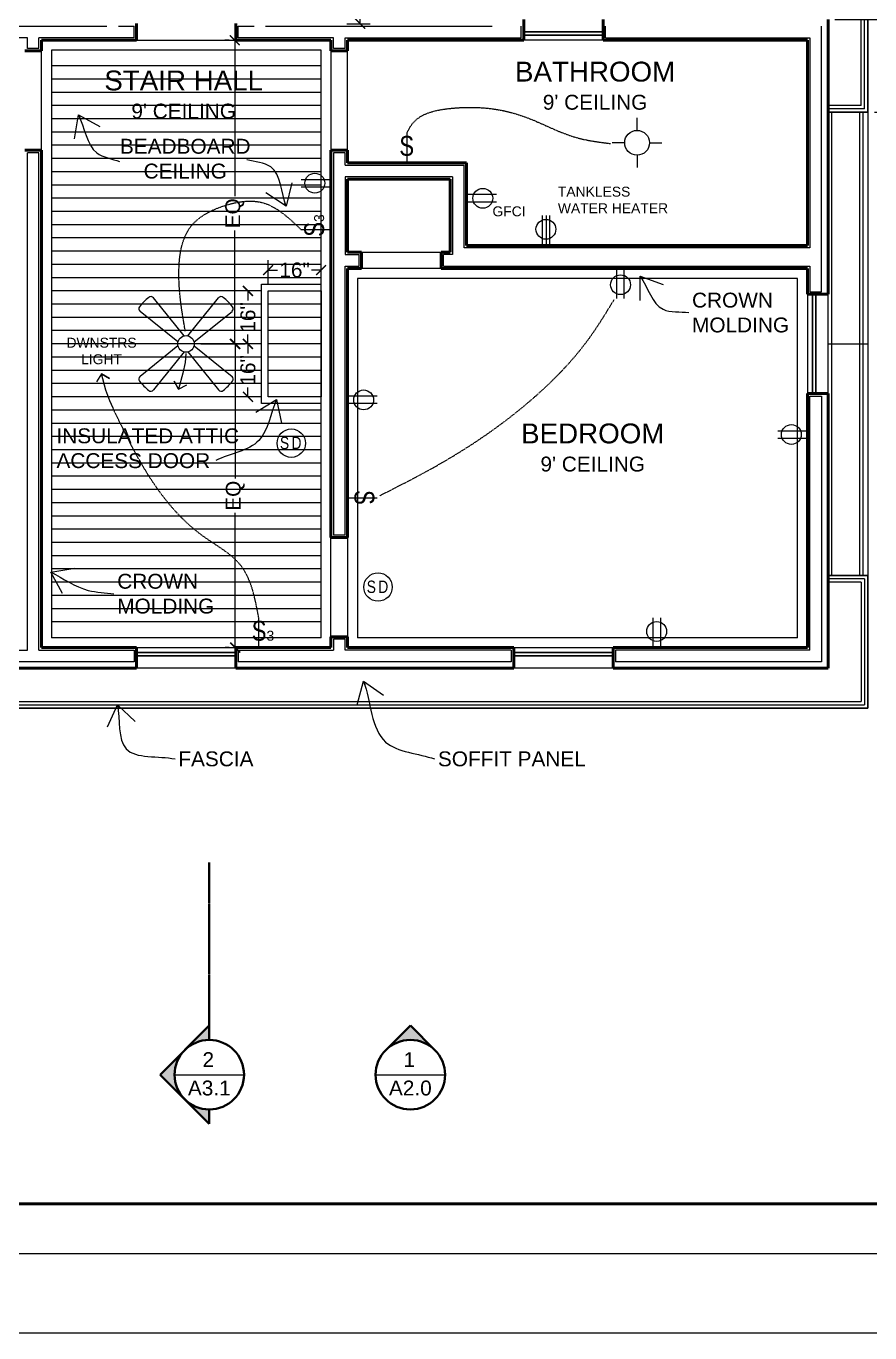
# Model space of a CAD drawing. Header units: inches. Extents: x -4969 to 16721, y 2489 to 24693.
# Drawn here: x 7674.9 to 7929.9, y 6902.5 to 7297.3 of the extents above; entities that cross this region are included whole.
import ezdxf

# ---------------------------------------------------------------- set-up
doc = ezdxf.new("R2010")
doc.units = ezdxf.units.IN
doc.header["$MEASUREMENT"] = 0
doc.linetypes.add('CENTER', pattern=[2, 1.25, -0.25, 0.25, -0.25])
doc.layers.get('0').update_dxf_attribs({"lineweight": 5})
doc.layers.add('0-NPLT', color=1, linetype='Continuous', plot=False)
for name, color, linetype, lineweight in [('1', 1, 'Continuous', 9), ('2', 6, 'Continuous', 20), ('3', 3, 'Continuous', 30), ('5', 4, 'Continuous', 50), ('A-DIMSx', 7, 'Continuous', 9), ('A-ELEC', 7, 'Continuous', 9), ('A-LINK', 7, 'Continuous', 40), ('A-TEXTx', 7, 'Continuous', 20)]:
    doc.layers.add(name, color=color, linetype=linetype, lineweight=lineweight)
doc.styles.get("Standard").update_dxf_attribs({"font": 'Arial.ttf'})
doc.dimstyles.get("Standard").update_dxf_attribs({"dimtxt": 3, "dimasz": 2, "dimexe": 0.03125, "dimexo": 0.0625, "dimgap": 0.03125, "dimtad": 0, "dimtoh": 1, "dimdec": 4, "dimlfac": 0.99985, "dimzin": 0, "dimdsep": 46, "dimlunit": 4, "dimtxsty": 'Standard', "dimblk": 'ARCHTICK', "dimblk1": 'ARCHTICK', "dimblk2": 'ARCHTICK', "dimcen": 0.09, "dimclrt": 256, "dimadec": 0, "dimazin": 0, "dimtfac": 1, "dimtdec": 4, "dimtofl": 0, "dimtmove": 0, "dimatfit": 3, "dimfxl": 1, "dimtolj": 1, "dimtzin": 0, "dimarcsym": 0})

# ---------------------------------------------------------------- blocks, each defined once
blk = doc.blocks.new('Elevation Callout - 1')
at = {"layer": 'A-LINK', "ltscale": 0.1}
blk.add_hatch(color=152, dxfattribs=at).paths.add_polyline_path([(2031.59, 7377.65), (2039.01, 7370.23), (2046.43, 7377.65, -0.198912), (2039.01, 7374.58, -0.198912)])
at = {"layer": 'A-LINK', "color": 152, "ltscale": 0.1}
for q in [(2031.59, 7377.65), (2046.43, 7377.65)]:
    blk.add_line((2039.01, 7370.23), q, dxfattribs=at)
blk.add_circle((2039.01, 7385.08), 10.5, dxfattribs=at)
blk = doc.blocks.new('Section Callout')
at = {"layer": 'A-LINK', "ltscale": 0.1}
h = blk.add_hatch(color=152, dxfattribs=at)
h.paths.add_polyline_path([(1891.06, 7392.5), (1883.64, 7385.08), (1891.06, 7377.65, -0.198912), (1887.98, 7385.08, -0.198912)])
h.paths.add_polyline_path([(1898.48, 7399.92), (1891.06, 7392.5, -0.198912), (1898.48, 7395.58)])
h.paths.add_polyline_path([(1891.06, 7377.65), (1898.48, 7370.23), (1898.48, 7374.58, -0.198912)])
at = {"layer": 'A-LINK', "color": 152, "ltscale": 0.1}
for p, q in [((1883.64, 7385.08), (1898.48, 7399.92)), ((1898.48, 7399.92), (1898.48, 7395.58)), ((1883.64, 7385.08), (1898.48, 7370.23)), ((1898.48, 7374.58), (1898.48, 7370.23)), ((1898.48, 7370.23), (1898.48, 7355.49))]:
    blk.add_line(p, q, dxfattribs=at)
blk.add_circle((1898.48, 7385.08), 10.5, dxfattribs=at)
blk = doc.blocks.new('_ArchTick')
at = {"color": 0, "linetype": 'ByBlock', "lineweight": 0, "const_width": 0.15}
blk.add_lwpolyline([(-0.5, -0.5), (0.5, 0.5)], dxfattribs=at)
blk = doc.blocks.new('*D189')
at = {"layer": 'A-DIMSx', "color": 0, "lineweight": -2, "ltscale": 0.1, "transparency": 16777216}
for p, q in [((7748.04, 7219.27), (7748.04, 7226.58)), ((7764.04, 7219.27), (7764.04, 7226.58))]:
    blk.add_line(p, q, dxfattribs=at)
at = {"layer": 'A-DIMSx', "color": 0, "lineweight": 5, "ltscale": 0.1, "transparency": 16777216}
for p, q in [((7748.04, 7223.58), (7750.92, 7223.58)), ((7764.04, 7223.58), (7761.16, 7223.58))]:
    blk.add_line(p, q, dxfattribs=at)
at = {"layer": 'Defpoints', "color": 0, "ltscale": 0.1, "transparency": 16777216}
for p in [(7764.04, 7223.58), (7748.04, 7217.27), (7764.04, 7217.27)]:
    blk.add_point(p, dxfattribs=at)
at = {"layer": 'A-DIMSx', "color": 0, "lineweight": 5, "ltscale": 0.1, "transparency": 16777216, "xscale": 3, "yscale": 3, "zscale": 3, "rotation": 180}
blk.add_blockref('_ArchTick', (7748.04, 7223.58), dxfattribs=at)
at = {"layer": 'A-DIMSx', "color": 0, "lineweight": 5, "ltscale": 0.1, "transparency": 16777216, "xscale": 3, "yscale": 3, "zscale": 3}
blk.add_blockref('_ArchTick', (7764.04, 7223.58), dxfattribs=at)
at = {"layer": 'A-DIMSx', "ltscale": 0.1, "transparency": 16777216, "insert": (7756.04, 7223.58), "char_height": 4.5, "attachment_point": 5}
blk.add_mtext('\\A1;16"', dxfattribs=at)
blk = doc.blocks.new('*D190')
at = {"layer": 'A-DIMSx', "color": 0, "lineweight": -2, "ltscale": 0.1, "transparency": 16777216}
for p, q in [((7727.73, 7201.27), (7741.11, 7201.27)), ((7736.29, 7109.52), (7735.11, 7109.52))]:
    blk.add_line(p, q, dxfattribs=at)
at = {"layer": 'A-DIMSx', "color": 0, "lineweight": 5, "ltscale": 0.1, "transparency": 16777216}
for p, q in [((7738.11, 7201.27), (7738.11, 7160.58)), ((7738.11, 7109.52), (7738.11, 7150.22))]:
    blk.add_line(p, q, dxfattribs=at)
at = {"layer": 'Defpoints', "color": 0, "ltscale": 0.1, "transparency": 16777216}
for p in [(7725.73, 7201.27), (7738.11, 7201.27), (7738.29, 7109.52)]:
    blk.add_point(p, dxfattribs=at)
at = {"layer": 'A-DIMSx', "color": 0, "lineweight": 5, "ltscale": 0.1, "transparency": 16777216, "xscale": 3, "yscale": 3, "zscale": 3}
for p, rotation in [((7738.11, 7201.27), 90), ((7738.11, 7109.52), 270)]:
    blk.add_blockref('_ArchTick', p, dxfattribs=dict(at, rotation=rotation))
at = {"layer": 'A-DIMSx', "ltscale": 0.1, "transparency": 16777216, "insert": (7738.11, 7155.4), "char_height": 4.5, "attachment_point": 5, "rotation": 90}
blk.add_mtext('\\A1;EQ', dxfattribs=at)
blk = doc.blocks.new('*D191')
at = {"layer": 'A-DIMSx', "color": 0, "lineweight": -2, "ltscale": 0.1, "transparency": 16777216}
for p, q in [((7736.29, 7293.02), (7734.96, 7293.02)), ((7744.24, 7201.27), (7734.96, 7201.27))]:
    blk.add_line(p, q, dxfattribs=at)
at = {"layer": 'A-DIMSx', "color": 0, "lineweight": 5, "ltscale": 0.1, "transparency": 16777216}
for p, q in [((7737.96, 7293.02), (7737.96, 7245.88)), ((7737.96, 7201.27), (7737.96, 7235.53))]:
    blk.add_line(p, q, dxfattribs=at)
at = {"layer": 'Defpoints', "color": 0, "ltscale": 0.1, "transparency": 16777216}
for p in [(7737.96, 7293.02), (7738.29, 7293.02), (7746.24, 7201.27)]:
    blk.add_point(p, dxfattribs=at)
at = {"layer": 'A-DIMSx', "color": 0, "lineweight": 5, "ltscale": 0.1, "transparency": 16777216, "xscale": 3, "yscale": 3, "zscale": 3}
for p, rotation in [((7737.96, 7293.02), 90), ((7737.96, 7201.27), 270)]:
    blk.add_blockref('_ArchTick', p, dxfattribs=dict(at, rotation=rotation))
at = {"layer": 'A-DIMSx', "ltscale": 0.1, "transparency": 16777216, "insert": (7737.96, 7240.71), "char_height": 4.5, "attachment_point": 5, "rotation": 90}
blk.add_mtext('\\A1;EQ', dxfattribs=at)
blk = doc.blocks.new('*D192')
at = {"layer": 'A-DIMSx', "color": 0, "lineweight": -2, "ltscale": 0.1, "transparency": 16777216}
for p, q in [((7744.04, 7201.27), (7738.95, 7201.27)), ((7746.04, 7185.27), (7738.95, 7185.27))]:
    blk.add_line(p, q, dxfattribs=at)
at = {"layer": 'A-DIMSx', "color": 0, "lineweight": 5, "ltscale": 0.1, "transparency": 16777216}
for p, q in [((7741.95, 7201.27), (7741.95, 7198.4)), ((7741.95, 7185.27), (7741.95, 7188.15))]:
    blk.add_line(p, q, dxfattribs=at)
at = {"layer": 'Defpoints', "color": 0, "ltscale": 0.1, "transparency": 16777216}
for p in [(7741.95, 7201.27), (7746.04, 7201.27), (7748.04, 7185.27)]:
    blk.add_point(p, dxfattribs=at)
at = {"layer": 'A-DIMSx', "color": 0, "lineweight": 5, "ltscale": 0.1, "transparency": 16777216, "xscale": 3, "yscale": 3, "zscale": 3}
for p, rotation in [((7741.95, 7201.27), 90), ((7741.95, 7185.27), 270)]:
    blk.add_blockref('_ArchTick', p, dxfattribs=dict(at, rotation=rotation))
at = {"layer": 'A-DIMSx', "ltscale": 0.1, "transparency": 16777216, "insert": (7741.95, 7193.27), "char_height": 4.5, "attachment_point": 5, "rotation": 90}
blk.add_mtext('\\A1;16"', dxfattribs=at)
blk = doc.blocks.new('*D193')
at = {"layer": 'A-DIMSx', "color": 0, "lineweight": -2, "ltscale": 0.1, "transparency": 16777216}
for p, q in [((7746.04, 7217.27), (7738.95, 7217.27)), ((7744.04, 7201.27), (7738.95, 7201.27))]:
    blk.add_line(p, q, dxfattribs=at)
at = {"layer": 'A-DIMSx', "color": 0, "lineweight": 5, "ltscale": 0.1, "transparency": 16777216}
for p, q in [((7741.95, 7217.27), (7741.95, 7214.4)), ((7741.95, 7201.27), (7741.95, 7204.15))]:
    blk.add_line(p, q, dxfattribs=at)
at = {"layer": 'Defpoints', "color": 0, "ltscale": 0.1, "transparency": 16777216}
for p in [(7741.95, 7217.27), (7748.04, 7217.27), (7746.04, 7201.27)]:
    blk.add_point(p, dxfattribs=at)
at = {"layer": 'A-DIMSx', "color": 0, "lineweight": 5, "ltscale": 0.1, "transparency": 16777216, "xscale": 3, "yscale": 3, "zscale": 3}
for p, rotation in [((7741.95, 7217.27), 90), ((7741.95, 7201.27), 270)]:
    blk.add_blockref('_ArchTick', p, dxfattribs=dict(at, rotation=rotation))
at = {"layer": 'A-DIMSx', "ltscale": 0.1, "transparency": 16777216, "insert": (7741.95, 7209.27), "char_height": 4.5, "attachment_point": 5, "rotation": 90}
blk.add_mtext('\\A1;16"', dxfattribs=at)
blk = doc.blocks.new('*D201')
at = {"layer": 'A-DIMSx', "color": 0, "lineweight": -2, "ltscale": 0.1, "transparency": 16777216}
for p, q in [((7919.29, 7299.27), (7959.3, 7299.27)), ((7931.29, 7271.27), (7959.3, 7271.27))]:
    blk.add_line(p, q, dxfattribs=at)
at = {"layer": 'A-DIMSx', "color": 0, "lineweight": 5, "ltscale": 0.1, "transparency": 16777216}
for p, q in [((7956.3, 7299.27), (7956.3, 7292.29)), ((7956.3, 7271.27), (7956.3, 7278.26))]:
    blk.add_line(p, q, dxfattribs=at)
at = {"layer": 'Defpoints', "color": 0, "ltscale": 0.1, "transparency": 16777216}
for p in [(7917.29, 7299.27), (7956.3, 7299.27), (7929.29, 7271.27)]:
    blk.add_point(p, dxfattribs=at)
at = {"layer": 'A-DIMSx', "color": 0, "lineweight": 5, "ltscale": 0.1, "transparency": 16777216, "xscale": 3, "yscale": 3, "zscale": 3}
for p, rotation in [((7956.3, 7299.27), 90), ((7956.3, 7271.27), 270)]:
    blk.add_blockref('_ArchTick', p, dxfattribs=dict(at, rotation=rotation))
at = {"layer": 'A-DIMSx', "ltscale": 0.1, "transparency": 16777216, "insert": (7956.3, 7285.27), "char_height": 4.5, "attachment_point": 5, "rotation": 90}
blk.add_mtext('\\A1;2\'-4"', dxfattribs=at)
blk = doc.blocks.new('*D202')
at = {"layer": 'A-DIMSx', "color": 0, "lineweight": -2, "ltscale": 0.1, "transparency": 16777216}
for p, q in [((7937.29, 7311.27), (7965.53, 7311.27)), ((7931.29, 7271.27), (7965.53, 7271.27))]:
    blk.add_line(p, q, dxfattribs=at)
at = {"layer": 'A-DIMSx', "color": 0, "lineweight": 5, "ltscale": 0.1, "transparency": 16777216}
for p, q in [((7962.53, 7311.27), (7962.53, 7298.25)), ((7962.53, 7271.27), (7962.53, 7284.3))]:
    blk.add_line(p, q, dxfattribs=at)
at = {"layer": 'Defpoints', "color": 0, "ltscale": 0.1, "transparency": 16777216}
for p in [(7935.29, 7311.27), (7929.29, 7271.27), (7962.53, 7271.27)]:
    blk.add_point(p, dxfattribs=at)
at = {"layer": 'A-DIMSx', "color": 0, "lineweight": 5, "ltscale": 0.1, "transparency": 16777216, "xscale": 3, "yscale": 3, "zscale": 3}
for p, rotation in [((7962.53, 7311.27), 90), ((7962.53, 7271.27), 270)]:
    blk.add_blockref('_ArchTick', p, dxfattribs=dict(at, rotation=rotation))
at = {"layer": 'A-DIMSx', "ltscale": 0.1, "transparency": 16777216, "insert": (7962.53, 7291.27), "char_height": 4.5, "attachment_point": 5, "rotation": 90}
blk.add_mtext('\\A1;3\'-4"', dxfattribs=at)
blk = doc.blocks.new('Ceiling Fan 1')
at = {"layer": 'A-ELEC', "ltscale": 0.25}
for p, q in [((7027.2, 6546.18), (7017.94, 6557.65)), ((7028.38, 6546.18), (7037.63, 6557.65)), ((7025.36, 6544.34), (7013.89, 6553.59)), ((7030.22, 6544.34), (7041.69, 6553.59)), ((7025.36, 6543.16), (7013.89, 6533.91)), ((7030.22, 6543.16), (7041.69, 6533.91)), ((7027.2, 6541.32), (7017.94, 6529.85)), ((7028.38, 6541.32), (7037.63, 6529.85))]:
    blk.add_line(p, q, dxfattribs=at)
at = {"layer": 'A-ELEC', "ltscale": 0.1}
blk.add_circle((7027.79, 6543.75), 2.5, dxfattribs=at)
at = {"layer": 'A-ELEC', "ltscale": 0.25}
for centre, radius, start, end in [((7027.79, 6543.75), 18, 128.6643, 141.3357), ((7017.17, 6557.03), 1, 38.8845, 128.6643), ((7038.41, 6557.03), 1, 51.3357, 141.1155), ((7027.79, 6543.75), 18, 38.6643, 51.3357), ((7014.51, 6554.37), 1, 141.3357, 231.1155), ((7041.06, 6554.37), 1, 308.8845, 38.6643), ((7014.51, 6533.13), 1, 128.8845, 218.6643), ((7041.06, 6533.13), 1, 321.3357, 51.1155), ((7027.79, 6543.75), 18, 218.6643, 231.3357), ((7017.17, 6530.48), 1, 231.3357, 321.1155), ((7038.41, 6530.48), 1, 218.8845, 308.6643), ((7027.79, 6543.75), 18, 308.6643, 321.3357)]:
    blk.add_arc(centre, radius, start, end, dxfattribs=at)
blk = doc.blocks.new('BORDER 11X17')
at = {"layer": '0-NPLT', "lineweight": 9, "ltscale": 0.1}
blk.add_lwpolyline([(29864.74, -10461.77), (29048.74, -10461.77), (29048.74, -10989.77), (29864.74, -10989.77), (29864.74, -10461.77)], dxfattribs=at)
blk.add_lwpolyline([(29792.74, -10473.77), (29078.74, -10473.77), (29078.74, -10977.77), (29792.74, -10977.77)], close=True, dxfattribs=at)
blk = doc.blocks.new('*D829')
at = {"layer": 'A-DIMSx', "color": 0, "lineweight": -2, "ltscale": 0.25, "transparency": 16777216}
for p, q in [((7771.79, 7316.02), (7778.84, 7316.02)), ((7771.79, 7298.02), (7778.84, 7298.02))]:
    blk.add_line(p, q, dxfattribs=at)
at = {"layer": 'A-DIMSx', "color": 0, "lineweight": 5, "ltscale": 0.25, "transparency": 16777216}
for p, q in [((7775.84, 7316.02), (7775.84, 7312.15)), ((7775.84, 7298.02), (7775.84, 7301.9))]:
    blk.add_line(p, q, dxfattribs=at)
at = {"layer": 'Defpoints', "color": 0, "ltscale": 0.25, "transparency": 16777216}
for p in [(7769.79, 7316.02), (7769.79, 7298.02), (7775.84, 7298.02)]:
    blk.add_point(p, dxfattribs=at)
at = {"layer": 'A-DIMSx', "color": 0, "lineweight": 5, "ltscale": 0.25, "transparency": 16777216, "xscale": 3, "yscale": 3, "zscale": 3}
for p, rotation in [((7775.84, 7316.02), 90), ((7775.84, 7298.02), 270)]:
    blk.add_blockref('_ArchTick', p, dxfattribs=dict(at, rotation=rotation))
at = {"layer": 'A-DIMSx', "ltscale": 0.25, "transparency": 16777216, "insert": (7775.84, 7307.02), "char_height": 4.5, "attachment_point": 5, "rotation": 90}
blk.add_mtext('\\A1;18"', dxfattribs=at)

msp = doc.modelspace()

# ---------------------------------------------------------------- linework, layer by layer
at = {"layer": '1'}
for p, q in [((7927.2880716, 7273.2747155), (7927.2880716, 7309.2747155)), ((7928.2880716, 7272.2747155), (7928.2880716, 7310.2747155)), ((7630.7880716, 7297.2747155), (7699.2880716, 7297.2747155)), ((7702.7880716, 7297.2747155), (7707.5380716, 7297.2747155)), ((7707.5380716, 7293.7747155), (7707.5380716, 7297.2747155)), ((7739.0380716, 7293.7747155), (7739.0380716, 7297.2747155)), ((7739.0380716, 7297.2747155), (7743.7880716, 7297.2747155)), ((7747.2880716, 7297.2747155), (7815.7880716, 7297.2747155)), ((7824.5375982, 7293.7747155), (7824.5375982, 7297.2747155)), ((7850.0375982, 7293.7747155), (7850.0375982, 7297.2747155)), ((7915.2880716, 7217.0247155), (7915.2880716, 7297.2747155)), ((7675.2880716, 7293.7747155), (7622.0375982, 7293.7747155)), ((7675.2880716, 7290.5247155), (7675.2880716, 7293.7747155)), ((7707.5380716, 7293.7747155), (7678.7880716, 7293.7747155)), ((7678.7880716, 7290.5247155), (7678.7880716, 7293.7747155)), ((7767.7880716, 7293.7747155), (7739.0380716, 7293.7747155)), ((7767.7880716, 7290.5247155), (7767.7880716, 7293.7747155)), ((7771.2880716, 7290.5247155), (7771.2880716, 7293.7747155)), ((7771.2880716, 7293.7747155), (7824.5375982, 7293.7747155)), ((7850.0375982, 7293.7747155), (7911.7880716, 7293.7747155)), ((7911.7880716, 7293.7747155), (7911.7880716, 7230.2747155)), ((7678.7880716, 7290.5247155), (7675.2880716, 7290.5247155)), ((7771.2880716, 7290.5247155), (7767.7880716, 7290.5247155)), ((7764.0380716, 7285.2747155), (7682.5380716, 7285.2747155)), ((7764.0380716, 7281.2747155), (7682.5380716, 7281.2747155)), ((7764.0380716, 7277.2747155), (7682.5380716, 7277.2747155)), ((7764.0380716, 7273.2747155), (7682.5380716, 7273.2747155)), ((7927.2880716, 7273.2747155), (7917.2880716, 7273.2747155)), ((7928.2880716, 7272.2747155), (7917.2880716, 7272.2747155)), ((7764.0380716, 7269.2747155), (7682.5380716, 7269.2747155)), ((7764.0380716, 7265.2747155), (7682.5380716, 7265.2747155)), ((7764.0380716, 7261.2747155), (7682.5380716, 7261.2747155)), ((7675.2880716, 7108.7747155), (7675.2880716, 7259.0247155)), ((7678.7880716, 7259.0247155), (7675.2880716, 7259.0247155)), ((7678.7880716, 7108.7747155), (7678.7880716, 7259.0247155)), ((7764.0380716, 7257.2747155), (7682.5380716, 7257.2747155)), ((7767.7880716, 7259.0247155), (7767.7880716, 7143.5247155)), ((7771.2880716, 7259.0247155), (7767.7880716, 7259.0247155)), ((7771.2880716, 7255.2747155), (7771.2880716, 7259.0247155)), ((7764.0380716, 7253.2747155), (7682.5380716, 7253.2747155)), ((7771.2880716, 7255.2747155), (7807.2880716, 7255.2747155)), ((7807.2880716, 7230.2747155), (7807.2880716, 7255.2747155)), ((7764.0380716, 7249.2747155), (7682.5380716, 7249.2747155)), ((7803.7880716, 7251.7747155), (7771.2880716, 7251.7747155)), ((7771.2880716, 7251.7747155), (7771.2880716, 7228.2747155)), ((7803.7880716, 7251.7747155), (7803.7880716, 7228.2747155)), ((7764.0380716, 7245.2747155), (7682.5380716, 7245.2747155)), ((7764.0380716, 7241.2747155), (7682.5380716, 7241.2747155)), ((7764.0380716, 7237.2747155), (7682.5380716, 7237.2747155)), ((7764.0380716, 7233.2747155), (7682.5380716, 7233.2747155)), ((7764.0380716, 7229.2747155), (7682.5380716, 7229.2747155)), ((7911.7880716, 7230.2747155), (7807.2880716, 7230.2747155)), ((7764.0380716, 7225.2747155), (7682.5380716, 7225.2747155)), ((7771.2880716, 7228.2747155), (7775.5380716, 7228.2747155)), ((7771.2880716, 7224.7747155), (7775.5380716, 7224.7747155)), ((7771.2880716, 7143.5247155), (7771.2880716, 7224.7747155)), ((7775.5380716, 7224.7747155), (7775.5380716, 7228.2747155)), ((7803.7880716, 7228.2747155), (7801.0380716, 7228.2747155)), ((7801.0380716, 7224.7747155), (7801.0380716, 7228.2747155)), ((7801.0380716, 7224.7747155), (7911.7880716, 7224.7747155)), ((7911.7880716, 7224.7747155), (7911.7880716, 7217.0247155)), ((7764.0380716, 7221.2747155), (7682.5380716, 7221.2747155)), ((7746.0380716, 7217.2747155), (7682.5380716, 7217.2747155)), ((7911.7880716, 7217.0247155), (7915.2880716, 7217.0247155)), ((7746.0380716, 7213.2747155), (7682.5380716, 7213.2747155)), ((7764.0380716, 7213.2747155), (7748.0380716, 7213.2747155)), ((7746.0380716, 7209.2747155), (7682.5380716, 7209.2747155)), ((7764.0380716, 7209.2747155), (7748.0380716, 7209.2747155)), ((7746.0380716, 7205.2747155), (7682.5380716, 7205.2747155)), ((7764.0380716, 7205.2747155), (7748.0380716, 7205.2747155)), ((7746.0380716, 7201.2747155), (7682.5380716, 7201.2747155)), ((7764.0380716, 7201.2747155), (7748.0380716, 7201.2747155)), ((7746.0380716, 7197.2747155), (7682.5380716, 7197.2747155)), ((7764.0380716, 7197.2747155), (7748.0380716, 7197.2747155)), ((7746.0380716, 7193.2747155), (7682.5380716, 7193.2747155)), ((7764.0380716, 7193.2747155), (7748.0380716, 7193.2747155)), ((7746.0380716, 7189.2747155), (7682.5380716, 7189.2747155)), ((7764.0380716, 7189.2747155), (7748.0380716, 7189.2747155)), ((7746.0380716, 7185.2747155), (7682.5380716, 7185.2747155)), ((7911.7880716, 7108.7747155), (7911.7880716, 7185.5247155)), ((7911.7880716, 7185.5247155), (7915.2880716, 7185.5247155)), ((7915.2880716, 7185.5247155), (7915.2880716, 7105.2747155)), ((7764.0380716, 7181.2747155), (7682.5380716, 7181.2747155)), ((7764.0380716, 7177.2747155), (7682.5380716, 7177.2747155)), ((7764.0380716, 7173.2747155), (7682.5380716, 7173.2747155)), ((7764.0380716, 7169.2747155), (7682.5380716, 7169.2747155)), ((7764.0380716, 7165.2747155), (7682.5380716, 7165.2747155)), ((7764.0380716, 7161.2747155), (7682.5380716, 7161.2747155)), ((7764.0380716, 7157.2747155), (7682.5380716, 7157.2747155)), ((7764.0380716, 7153.2747155), (7682.5380716, 7153.2747155)), ((7764.0380716, 7149.2747155), (7682.5380716, 7149.2747155)), ((7764.0380716, 7145.2747155), (7682.5380716, 7145.2747155)), ((7771.2880716, 7143.5247155), (7767.7880716, 7143.5247155)), ((7764.0380716, 7141.2747155), (7682.5380716, 7141.2747155)), ((7764.0380716, 7137.2747155), (7682.5380716, 7137.2747155)), ((7764.0380716, 7133.2747155), (7682.5380716, 7133.2747155)), ((7928.2880716, 7130.2747155), (7917.2880716, 7130.2747155)), ((7928.2880716, 7130.2747155), (7928.2880716, 7092.2747155)), ((7764.0380716, 7129.2747155), (7682.5380716, 7129.2747155)), ((7927.2880716, 7129.2747155), (7917.2880716, 7129.2747155)), ((7927.2880716, 7129.2747155), (7927.2880716, 7093.2747155)), ((7764.0380716, 7125.2747155), (7682.5380716, 7125.2747155)), ((7764.0380716, 7121.2747155), (7682.5380716, 7121.2747155)), ((7764.0380716, 7117.2747155), (7682.5380716, 7117.2747155)), ((7767.7880716, 7112.0247155), (7767.7880716, 7108.7747155)), ((7771.2880716, 7112.0247155), (7767.7880716, 7112.0247155)), ((7771.2880716, 7108.7747155), (7771.2880716, 7112.0247155)), ((7625.0380716, 7108.7747155), (7675.2880716, 7108.7747155)), ((7678.7880716, 7108.7747155), (7707.5380716, 7108.7747155)), ((7707.5380716, 7108.7747155), (7707.5380716, 7105.2747155)), ((7739.0380716, 7108.7747155), (7767.7880716, 7108.7747155)), ((7739.0380716, 7108.7747155), (7739.0380716, 7105.2747155)), ((7821.5380716, 7108.7747155), (7771.2880716, 7108.7747155)), ((7821.5380716, 7108.7747155), (7821.5380716, 7105.2747155)), ((7911.7880716, 7108.7747155), (7853.0380716, 7108.7747155)), ((7853.0380716, 7108.7747155), (7853.0380716, 7105.2747155)), ((7707.5380716, 7105.2747155), (7625.0380716, 7105.2747155)), ((7821.5380716, 7105.2747155), (7739.0380716, 7105.2747155)), ((7915.2880716, 7105.2747155), (7853.0380716, 7105.2747155)), ((7518.2880716, 7092.2747155), (7928.2880716, 7092.2747155)), ((7519.2880716, 7093.2747155), (7927.2880716, 7093.2747155))]:
    msp.add_line(p, q, dxfattribs=at)
at = {"layer": '1', "ltscale": 0.1}
for p, q in [((7918.2880716, 7271.2747155), (7918.2880716, 7131.2747155)), ((7926.7880716, 7271.2747155), (7926.7880716, 7131.2747155)), ((7927.7880716, 7271.2747155), (7927.7880716, 7131.2747155)), ((7929.2880716, 7271.2747155), (7929.2880716, 7131.2747155)), ((7917.2880716, 7201.2747155), (7929.2880716, 7201.2747155))]:
    msp.add_line(p, q, dxfattribs=at)
at = {"layer": '1', "ltscale": 0.25}
msp.add_lwpolyline([(7764.0380716, 7183.2747155), (7746.0380716, 7183.2747155), (7746.0380716, 7219.2747155), (7764.0380716, 7219.2747155)], dxfattribs=at)
at = {"layer": '2'}
for p, q in [((7708.2880716, 7293.0247155), (7738.2880716, 7293.0247155)), ((7849.2875982, 7293.0247155), (7825.2875982, 7293.0247155)), ((7764.0380716, 7290.0247155), (7682.5380716, 7290.0247155)), ((7682.5380716, 7290.0247155), (7682.5380716, 7112.5247155)), ((7764.0380716, 7112.5247155), (7764.0380716, 7290.0247155)), ((7908.0380716, 7221.0247155), (7775.0380716, 7221.0247155)), ((7775.0380716, 7221.0247155), (7775.0380716, 7112.5247155)), ((7908.0380716, 7112.5247155), (7908.0380716, 7221.0247155)), ((7911.0380716, 7216.2747155), (7911.0380716, 7186.2747155)), ((7917.2880716, 7186.2747155), (7917.2880716, 7216.2747155)), ((7764.0380716, 7112.5247155), (7682.5380716, 7112.5247155)), ((7908.0380716, 7112.5247155), (7775.0380716, 7112.5247155)), ((7708.2880716, 7109.5247155), (7738.2880716, 7109.5247155)), ((7822.2880716, 7109.5247155), (7852.2880716, 7109.5247155)), ((7738.2880716, 7103.2747155), (7708.2880716, 7103.2747155)), ((7852.2880716, 7103.2747155), (7822.2880716, 7103.2747155))]:
    msp.add_line(p, q, dxfattribs=at)
at = {"layer": '2', "ltscale": 0.1}
for p, q in [((7679.5380716, 7259.7747155), (7679.5380716, 7289.7747155)), ((7767.0380716, 7289.7747155), (7767.0380716, 7259.7747155)), ((7772.0380716, 7259.7747155), (7772.0380716, 7289.7747155)), ((7776.2880716, 7229.0247155), (7800.2880716, 7229.0247155)), ((7800.2880716, 7224.0247155), (7776.2880716, 7224.0247155)), ((7767.0380716, 7112.7747155), (7767.0380716, 7142.7747155)), ((7772.0380716, 7142.7747155), (7772.0380716, 7112.7747155))]:
    msp.add_line(p, q, dxfattribs=at)
at = {"layer": '2', "color": 152, "ltscale": 0.1}
for p, q in [((7719.7679899, 6980.5008975), (7740.7679899, 6980.5008975)), ((7780.5201676, 6980.5008975), (7801.5201676, 6980.5008975))]:
    msp.add_line(p, q, dxfattribs=at)
at = {"layer": '2', "ltscale": 0.25}
msp.add_lwpolyline([(7748.0380716, 7217.2747155), (7764.0380716, 7217.2747155), (7764.0380716, 7185.2747155), (7748.0380716, 7185.2747155), (7748.0380716, 7217.2747155)], dxfattribs=at)
at = {"layer": '3'}
for p, q in [((7929.2880716, 7271.2747155), (7929.2880716, 7311.2747155)), ((7849.2875982, 7295.5506261), (7825.2875982, 7295.5506261)), ((7849.2875982, 7294.5506261), (7825.2875982, 7294.5506261)), ((7929.2880716, 7271.2747155), (7917.2880716, 7271.2747155)), ((7912.5639822, 7216.2747155), (7912.5639822, 7186.2747155)), ((7913.5639822, 7216.2747155), (7913.5639822, 7186.2747155)), ((7929.2880716, 7131.2747155), (7917.2880716, 7131.2747155)), ((7929.2880716, 7131.2747155), (7929.2880716, 7091.2747155)), ((7708.2880716, 7107.9988048), (7738.2880716, 7107.9988048)), ((7708.2880716, 7106.9988048), (7738.2880716, 7106.9988048)), ((7822.2880716, 7107.9988048), (7852.2880716, 7107.9988048)), ((7822.2880716, 7106.9988048), (7852.2880716, 7106.9988048)), ((7517.2880716, 7091.2747155), (7929.2880716, 7091.2747155))]:
    msp.add_line(p, q, dxfattribs=at)
at = {"layer": '5'}
for p, q in [((7708.2880716, 7293.0247155), (7708.2880716, 7298.0247155)), ((7738.2880716, 7293.0247155), (7738.2880716, 7298.0247155)), ((7825.2875982, 7293.0247155), (7825.2875982, 7299.2747155)), ((7849.2875982, 7293.0247155), (7849.2875982, 7299.2747155)), ((7917.2880716, 7216.2747155), (7917.2880716, 7299.2747155)), ((7708.2880716, 7293.0247155), (7679.5380716, 7293.0247155)), ((7679.5380716, 7289.7747155), (7679.5380716, 7293.0247155)), ((7767.0380716, 7293.0247155), (7738.2880716, 7293.0247155)), ((7767.0380716, 7293.0247155), (7767.0380716, 7289.7747155)), ((7772.0380716, 7289.7747155), (7772.0380716, 7293.0247155)), ((7825.2875982, 7293.0247155), (7772.0380716, 7293.0247155)), ((7911.0380716, 7293.0247155), (7849.2875982, 7293.0247155)), ((7911.0380716, 7231.0247155), (7911.0380716, 7293.0247155)), ((7674.5380716, 7289.7747155), (7679.5380716, 7289.7747155)), ((7767.0380716, 7289.7747155), (7772.0380716, 7289.7747155)), ((7674.5380716, 7259.7747155), (7679.5380716, 7259.7747155)), ((7679.5380716, 7109.5247155), (7679.5380716, 7259.7747155)), ((7767.0380716, 7259.7747155), (7767.0380716, 7142.7747155)), ((7767.0380716, 7259.7747155), (7772.0380716, 7259.7747155)), ((7772.0380716, 7256.0247155), (7772.0380716, 7259.7747155)), ((7772.0380716, 7256.0247155), (7808.0380716, 7256.0247155)), ((7808.0380716, 7231.0247155), (7808.0380716, 7256.0247155)), ((7772.0380716, 7251.0247155), (7772.0380716, 7229.0247155)), ((7772.0380716, 7251.0247155), (7803.0380716, 7251.0247155)), ((7803.0380716, 7229.0247155), (7803.0380716, 7251.0247155)), ((7776.2880716, 7229.0247155), (7772.0380716, 7229.0247155)), ((7776.2880716, 7229.0247155), (7776.2880716, 7224.0247155)), ((7803.0380716, 7229.0247155), (7800.2880716, 7229.0247155)), ((7800.2880716, 7229.0247155), (7800.2880716, 7224.0247155)), ((7808.0380716, 7231.0247155), (7911.0380716, 7231.0247155)), ((7776.2880716, 7224.0247155), (7772.0380716, 7224.0247155)), ((7772.0380716, 7142.7747155), (7772.0380716, 7224.0247155)), ((7911.0380716, 7224.0247155), (7800.2880716, 7224.0247155)), ((7911.0380716, 7216.2747155), (7911.0380716, 7224.0247155)), ((7911.0380716, 7216.2747155), (7917.2880716, 7216.2747155)), ((7911.0380716, 7186.2747155), (7911.0380716, 7109.5247155)), ((7911.0380716, 7186.2747155), (7917.2880716, 7186.2747155)), ((7917.2880716, 7186.2747155), (7917.2880716, 7103.2747155)), ((7767.0380716, 7142.7747155), (7772.0380716, 7142.7747155)), ((7767.0380716, 7112.7747155), (7767.0380716, 7109.5247155)), ((7767.0380716, 7112.7747155), (7772.0380716, 7112.7747155)), ((7772.0380716, 7109.5247155), (7772.0380716, 7112.7747155)), ((7679.5380716, 7109.5247155), (7708.2880716, 7109.5247155)), ((7708.2880716, 7109.5247155), (7708.2880716, 7103.2747155)), ((7738.2880716, 7109.5247155), (7767.0380716, 7109.5247155)), ((7738.2880716, 7109.5247155), (7738.2880716, 7103.2747155)), ((7772.0380716, 7109.5247155), (7822.2880716, 7109.5247155)), ((7822.2880716, 7109.5247155), (7822.2880716, 7103.2747155)), ((7911.0380716, 7109.5247155), (7852.2880716, 7109.5247155)), ((7852.2880716, 7109.5247155), (7852.2880716, 7103.2747155)), ((7708.2880716, 7103.2747155), (7624.2880716, 7103.2747155)), ((7822.2880716, 7103.2747155), (7738.2880716, 7103.2747155)), ((7917.2880716, 7103.2747155), (7852.2880716, 7103.2747155))]:
    msp.add_line(p, q, dxfattribs=at)
at = {"layer": '5', "ltscale": 0.1}
msp.add_line((7412.7567166, 6941.5112901), (8053.2880716, 6941.5112901), dxfattribs=at)
at = {"layer": 'A-ELEC', "ltscale": 0.1}
for p, q in [((7859.5380716, 7265.7747155), (7859.5380716, 7269.5247155)), ((7790.0380716, 7256.0247155), (7790.0380716, 7265.0247155)), ((7855.7880716, 7262.0247155), (7852.0380716, 7262.0247155)), ((7863.2880716, 7262.0247155), (7867.0380716, 7262.0247155)), ((7859.5380716, 7258.2747155), (7859.5380716, 7254.5247155)), ((7758.0380716, 7250.9612232), (7767.0380716, 7250.9612232)), ((7758.0380716, 7248.7112232), (7767.0380716, 7248.7112232)), ((7817.0380716, 7246.3936518), (7808.0380716, 7246.3936518)), ((7817.0380716, 7244.1436518), (7808.0380716, 7244.1436518)), ((7830.8592924, 7240.0247155), (7830.8592924, 7231.0247155)), ((7832.0259501, 7240.0247155), (7832.0259501, 7231.0247155)), ((7833.1092924, 7240.0247155), (7833.1092924, 7231.0247155)), ((7767.0380716, 7235.7747155), (7758.0380716, 7235.7747155)), ((7853.4130716, 7215.0247155), (7853.4130716, 7224.0247155)), ((7855.6630716, 7215.0247155), (7855.6630716, 7224.0247155)), ((7781.0380716, 7185.4802539), (7772.0380716, 7185.4802539)), ((7781.0380716, 7183.2302539), (7772.0380716, 7183.2302539)), ((7902.0380716, 7175.0247155), (7911.0380716, 7175.0247155)), ((7902.0380716, 7172.7747155), (7911.0380716, 7172.7747155)), ((7772.0380716, 7154.7747155), (7781.0380716, 7154.7747155)), ((7745.205691, 7109.5247155), (7745.205691, 7118.5247155)), ((7864.3316465, 7118.5247155), (7864.3316465, 7109.5247155)), ((7866.5816465, 7118.5247155), (7866.5816465, 7109.5247155))]:
    msp.add_line(p, q, dxfattribs=at)
at = {"layer": 'A-ELEC', "ltscale": 0.25}
for points in [[(7723.1770496, 7198.3468915), (7722.9423908, 7195.6764539), (7722.2815295, 7192.4823585), (7720.96254, 7187.5515481), (7719.6009515, 7190.0327216), (7720.96254, 7187.5515481), (7720.96254, 7187.5515481), (7720.96254, 7187.5515481), (7723.4484288, 7188.9012315)], [(7701.1701055, 7181.8170044), (7700.1951089, 7184.089999), (7699.0133822, 7187.3435991), (7697.6902554, 7192.2733008), (7700.1100123, 7190.8053359), (7697.6902554, 7192.2733008), (7697.6902554, 7192.2733008), (7697.6902554, 7192.2733008), (7696.2122543, 7189.8614964)]]:
    msp.add_lwpolyline(points, dxfattribs=at)
at = {"layer": 'A-ELEC', "ltscale": 0.1}
for centre, radius in [((7859.5380716, 7262.0247155), 3.75), ((7762.1630716, 7249.8362232), 3), ((7812.9130716, 7245.2686518), 3), ((7831.9842924, 7235.8997155), 3), ((7854.5380716, 7219.1497155), 3), ((7776.9130716, 7184.3552539), 3), ((7755.0380716, 7171.2747155), 4.2934766), ((7906.1630716, 7173.8997155), 3), ((7781.2616961, 7127.8162238), 4.2934766), ((7865.4566465, 7114.3997155), 3)]:
    msp.add_circle(centre, radius, dxfattribs=at)
at = {"layer": 'A-ELEC', "linetype": 'CENTER', "ltscale": 0.1}
for points, knots in [([(7790.0380716, 7265.0247155), (7790.4987879, 7265.9531674), (7792.8918546, 7270.7757606), (7807.2733975, 7273.7368675), (7824.1253418, 7271.7730379), (7838.8990073, 7263.3772589), (7847.9354578, 7262.2540938), (7851.4701901, 7261.8147522)], [0, 0, 0, 0, 3.054076286, 15.863575496, 38.2573131821, 54.7914423531, 65.4142542982, 65.4142542982, 65.4142542982, 65.4142542982]), ([(7723.0103009, 7205.170982), (7721.9948618, 7211.0433786), (7720.2088944, 7221.371826), (7722.5224024, 7237.4559683), (7734.4024352, 7243.6136373), (7747.7246691, 7245.6280132), (7754.2920171, 7239.3536498), (7758.0380716, 7235.7747155)], [0, 0, 0, 0, 18.1190286681, 31.867983079, 44.3341093034, 55.3128222696, 69.890127638, 69.890127638, 69.890127638, 69.890127638]), ([(7781.7731407, 7155.4211814), (7788.186905, 7158.6769891), (7804.063921, 7166.7366105), (7826.0479823, 7181.8886684), (7843.1669794, 7199.1529355), (7850.1593622, 7210.6420464), (7852.5757072, 7214.6123176)], [0, 0, 0, 0, 21.5671330645, 53.3885722895, 79.7499353531, 93.6698704074, 93.6698704074, 93.6698704074, 93.6698704074]), ([(7745.205691, 7118.5247155), (7744.1025979, 7124.4840544), (7742.1289412, 7135.1465179), (7727.8445165, 7142.7104703), (7713.1062348, 7157.1219991), (7706.0255374, 7171.7714601), (7701.1701055, 7181.8170044)], [0, 0, 0, 0, 17.0978310658, 30.5914803766, 45.7357712038, 78.779950304, 78.779950304, 78.779950304, 78.779950304])]:
    msp.add_open_spline(points, degree=3, knots=knots, dxfattribs=at)
at = {"layer": 'A-LINK', "color": 152, "linetype": 'CENTER', "ltscale": 0.15}
msp.add_line((7730.2679899, 6996.1901109), (7730.2679899, 7044.6391242), dxfattribs=at)

# ---------------------------------------------------------------- block references
at = {"ltscale": 0.1, "xscale": 2, "yscale": 2, "zscale": 2}
msp.add_blockref('BORDER 11X17', (-51485.4783869, 28882.0450796), dxfattribs=at)
at = {"color": 152, "ltscale": 0.1, "xscale": -1, "rotation": 180}
for name, p in [('Section Callout', (5831.783039, 14365.5764812)), ('Elevation Callout - 1', (5752.0101363, 14365.5764812))]:
    msp.add_blockref(name, p, dxfattribs=at)
at = {"layer": '5', "ltscale": 0.25}
msp.add_blockref('Ceiling Fan 1', (695.4383087, 657.5230178), dxfattribs=at)

# ---------------------------------------------------------------- texts
at = {"ltscale": 0.5, "char_height": 3.75, "attachment_point": 5}
for insert in [(7755.2442063, 7171.3288056), (7781.4678307, 7127.8703139)]:
    msp.add_mtext('{\\fArial|b0|i0|c0|p0;\\T1.25;\\W0.8;SD}', dxfattribs=dict(at, insert=insert))
at = {"layer": 'A-ELEC', "ltscale": 0.5, "char_height": 6}
for s, insert, attachment_point in [('{\\fArial|b0|i0|c0|p0;\\W0.8;S}', (7792.1626825, 7264.1076242), 3), ('{\\W0.8;S\\H0.5x;\\W1;3}', (7743.0810801, 7117.6076242), 1)]:
    msp.add_mtext(s, dxfattribs=dict(at, insert=insert, attachment_point=attachment_point))
for s, insert, attachment_point, rotation in [('{\\fArial|b0|i0|c0|p0;\\W0.8;S\\H0.5x;\\W1;3}', (7758.9551629, 7233.6501046), 1, 90), ('{\\fArial|b0|i0|c0|p0;\\W0.8;S}', (7780.1209803, 7152.6501046), 3, 270)]:
    msp.add_mtext(s, dxfattribs=dict(at, insert=insert, attachment_point=attachment_point, rotation=rotation))
at = {"layer": 'A-ELEC', "ltscale": 0.5, "insert": (7697.7050007, 7203.1372043), "char_height": 6, "width": 2.820817218, "attachment_point": 2}
msp.add_mtext('{\\H0.5x;DWNSTRS\\PLIGHT}', dxfattribs=at)
at = {"layer": 'A-LINK', "color": 152, "ltscale": 0.1, "attachment_point": 5}
for s, insert, char_height, width in [('2', (7729.9578468, 6985.0442485), 4.5, 9.771161836), ('{1}', (7790.7100242, 6985.0442485), 4.5, 9.771161836), ('{\\H0.75x;A3.1}', (7730.2637321, 6976.4409333), 6, 9.85131083), ('{\\H0.75x;A2.0}', (7791.0159096, 6976.4409333), 6, 9.85131083)]:
    msp.add_mtext(s, dxfattribs=dict(at, insert=insert, char_height=char_height, width=width))
at = {"layer": 'A-TEXTx', "ltscale": 0.5, "char_height": 6, "attachment_point": 2}
for s, insert, width in [("{STAIR HALL\\P\\H0.75x;9' CEILING}", (7722.5254159, 7283.8566523), 51.83963987), ("{BATHROOM\\P\\H0.75x;9' CEILING}", (7846.847018, 7286.5334531), 51.83963987), ("{BEDROOM\\P\\H0.75x;9' CEILING}", (7846.139481, 7177.2230421), 104.530359291)]:
    msp.add_mtext(s, dxfattribs=dict(at, insert=insert, width=width))
at = {"layer": 'A-TEXTx', "ltscale": 0.25, "insert": (7722.9907704, 7263.2391652), "char_height": 4.5, "width": 48.028649386, "attachment_point": 2}
msp.add_mtext('{BEADBOARD CEILING}', dxfattribs=at)
at = {"layer": 'A-TEXTx', "ltscale": 0.5, "char_height": 6, "attachment_point": 1}
for s, insert in [('{\\H0.5x;TANKLESS\\PWATER HEATER}', (7835.6052965, 7248.7674264)), ('{\\H0.5x;GFCI}', (7815.8333833, 7242.8251773))]:
    msp.add_mtext(s, dxfattribs=dict(at, insert=insert))
at = {"layer": 'A-TEXTx', "ltscale": 0.25, "char_height": 4.5, "attachment_point": 4}
for s, insert in [('{CROWN\\PMOLDING}', (7876.1436555, 7210.7158629)), ('{INSULATED ATTIC \\PACCESS DOOR}', (7684.0828905, 7169.72206)), ('{CROWN\\PMOLDING}', (7702.4434245, 7125.7868535)), ('{FASCIA}', (7720.9076187, 7075.8842318)), ('{SOFFIT PANEL}', (7799.3498288, 7075.8842318))]:
    msp.add_mtext(s, dxfattribs=dict(at, insert=insert))

# ---------------------------------------------------------------- dimensions: what is measured, and where the dimension line sits
at = {"layer": 'A-DIMSx', "ltscale": 0.25}
dim = msp.add_linear_dim(base=(7775.8407625, 7298.0247155), p1=(7769.7880716, 7316.0247155), p2=(7769.7880716, 7298.0247155), angle=90, text='18"', dimstyle='Standard', override={"dimtxt": 4.5, "dimasz": 3, "dimexe": 3, "dimexo": 2, "dimgap": 1, "dimlfac": -47.9928, "dimtmove": 1, "dimlwd": 5}, dxfattribs=at)
dim.commit()
dim.dimension.update_dxf_attribs({"geometry": '*D829', "text_midpoint": (7775.8407625, 7307.0247155)})
at = {"layer": 'A-DIMSx', "ltscale": 0.1}
for base, p1, p2, picture, middle in [((7962.530663, 7271.2747155), (7935.2880716, 7311.2747155), (7929.2880716, 7271.2747155), '*D202', (7962.530663, 7291.2747155)), ((7956.3032228, 7299.2747155), (7929.2880716, 7271.2747155), (7917.2880716, 7299.2747155), '*D201', (7956.3032228, 7285.2747155))]:
    dim = msp.add_linear_dim(base=base, p1=p1, p2=p2, angle=90, dimstyle='Standard', override={"dimtxt": 4.5, "dimasz": 3, "dimexe": 3, "dimexo": 2, "dimgap": 1, "dimlfac": -47.9928, "dimlwd": 5}, dxfattribs=at)
    dim.commit()
    dim.dimension.update_dxf_attribs({"geometry": picture, "text_midpoint": middle})
dim = msp.add_linear_dim(base=(7737.9586097, 7293.0247155), p1=(7746.2412163, 7201.2747155), p2=(7738.2880716, 7293.0247155), angle=90, text='EQ', dimstyle='Standard', override={"dimtxt": 4.5, "dimasz": 3, "dimexe": 3, "dimexo": 2, "dimgap": 1, "dimlfac": -47.9928, "dimlwd": 5}, dxfattribs=at)
dim.commit()
dim.dimension.update_dxf_attribs({"geometry": '*D191', "text_midpoint": (7737.9586097, 7240.7050608), "dimtype": 160})
dim = msp.add_linear_dim(base=(7764.0380716, 7223.5798574), p1=(7748.0380716, 7217.2747155), p2=(7764.0380716, 7217.2747155), text='16"', dimstyle='Standard', override={"dimtxt": 4.5, "dimasz": 3, "dimexe": 3, "dimexo": 2, "dimgap": 1, "dimlfac": -47.9928, "dimlwd": 5}, dxfattribs=at)
dim.commit()
dim.dimension.update_dxf_attribs({"geometry": '*D189', "text_midpoint": (7756.0380716, 7223.5798574)})
for base, p1, p2, text, picture, middle in [((7741.9531833, 7217.2747155), (7746.0380716, 7201.2747155), (7748.0380716, 7217.2747155), '16"', '*D193', (7741.9531833, 7209.2747155)), ((7738.1148357, 7201.2747155), (7738.2880716, 7109.5247155), (7725.7255716, 7201.2747155), 'EQ', '*D190', (7738.1148357, 7155.3997155)), ((7741.9531833, 7201.2747155), (7748.0380716, 7185.2747155), (7746.0380716, 7201.2747155), '16"', '*D192', (7741.9531833, 7193.2747155))]:
    dim = msp.add_linear_dim(base=base, p1=p1, p2=p2, angle=90, text=text, dimstyle='Standard', override={"dimtxt": 4.5, "dimasz": 3, "dimexe": 3, "dimexo": 2, "dimgap": 1, "dimlfac": -47.9928, "dimlwd": 5}, dxfattribs=at)
    dim.commit()
    dim.dimension.update_dxf_attribs({"geometry": picture, "text_midpoint": middle})

# ---------------------------------------------------------------- leaders
at = {"layer": 'A-TEXTx', "path_type": 1}
for points in [[(7690.7358186, 7270.5067606), (7696.2908928, 7259.0050654), (7703.1695635, 7256.3322018)], [(7753.473602, 7242.8533356), (7748.8329521, 7254.7759044), (7741.5878658, 7256.9250346)]]:
    msp.add_leader(points, dimstyle='Standard', override={"dimasz": 6, "dimgap": 1, "dimldrblk": 'Open90', "dimlwd": -1}, dxfattribs=at)
at = {"layer": 'A-TEXTx', "path_type": 1, "annotation_type": 0, "has_hookline": 1}
for points, hookline_direction, text_width in [([(7860.4985529, 7221.6997933), (7867.4063789, 7211.7401407), (7875.1436555, 7210.7158629)], 0, 28.4795362), ([(7750.5875781, 7184.4937521), (7745.2533097, 7172.1342536), (7732.2014752, 7166.0859936)], 1, 54.3530014), ([(7682.3437765, 7132.3162387), (7693.7061478, 7126.8111313), (7701.4434245, 7125.7868535)], 0, 28.4795362), ([(7776.875562, 7099.348095), (7783.5621692, 7081.0055026), (7798.3498288, 7075.8842318)], 0, 44.2049795), ([(7702.5004652, 7092.2747155), (7705.1199591, 7078.9261321), (7719.9076187, 7075.8842318)], 0, 22.1991814)]:
    msp.add_leader(points, dimstyle='Standard', override={"dimasz": 6, "dimgap": 1, "dimldrblk": 'Open90', "dimlwd": -1}, dxfattribs=dict(at, hookline_direction=hookline_direction, text_width=text_width))

doc.saveas('drawing.dxf')
